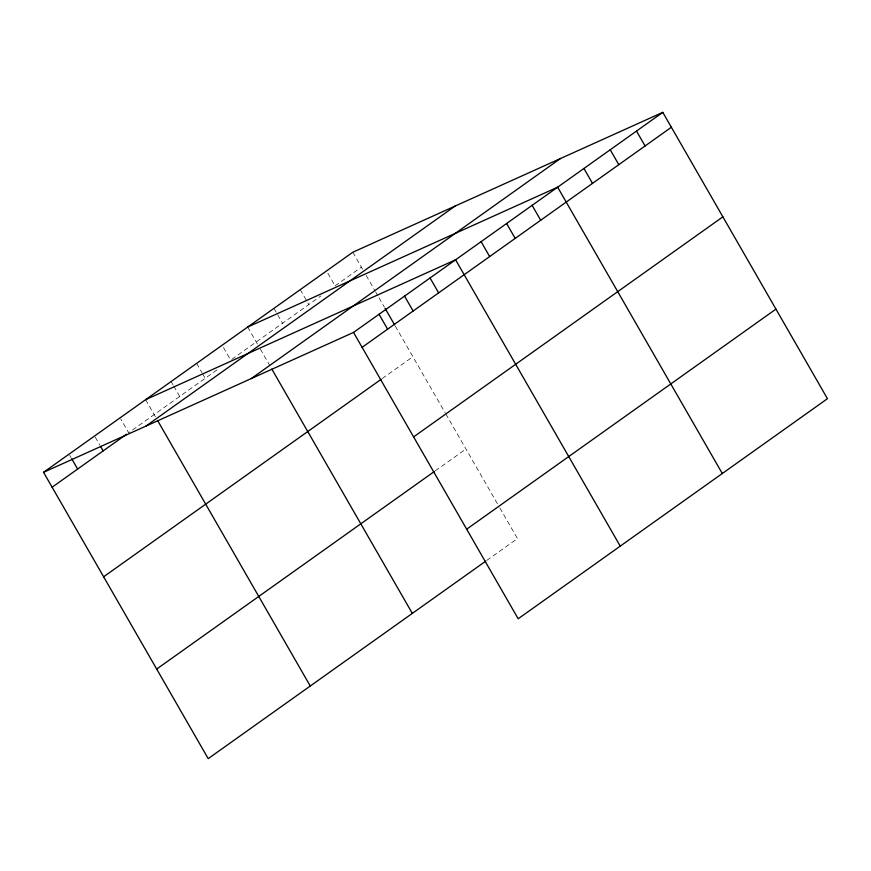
<?xml version="1.0" encoding="UTF-8"?>
<svg xmlns="http://www.w3.org/2000/svg" width="871" height="871" viewBox="0 0 871 871"><rect width="100%" height="100%" fill="white"/><g stroke="black" fill="none" stroke-linecap="round" stroke-linejoin="round"><path stroke-width="0.65" stroke-dasharray="4.36 3.27" d="M216.901 369.957L128.668 432.745L120.753 418.984M231.795 359.364L320.866 295.977M335.106 285.84L361.4 267.136M382.227 378.537L412.898 356.707M435.304 470.819L465.974 449.001M486.802 560.401L517.472 538.572L498.495 505.572M352.82 252.231L362.75 269.498M366.136 275.388L374.944 290.707M375.63 291.894L378.341 296.608M379.016 297.784L384.438 307.213M395.282 326.07L445.146 412.789M445.821 413.954L497.82 504.396M327.855 273.233L334.442 284.697M300.245 289.64L308.813 304.556M273.962 308.356L282.531 323.261M247.669 327.06L257.598 344.317M260.309 349.031L269.792 365.537M223.477 347.507L230.064 358.972M196.639 363.37L201.92 372.538M202.573 373.692L205.208 378.275M171.13 381.531L173.1 384.971M173.764 386.114L179.698 396.436M145.609 399.68L155.539 416.948M95.244 437.144L99.86 445.168M69.724 455.293L71.041 457.591"/><path stroke-width="1.31" d="M43.55 472.311L352.82 252.231L662.798 112.359L827.45 398.689L518.18 618.769L353.528 332.428L43.55 472.311L208.202 758.641L485.713 561.174M52.118 487.216L126.545 434.259M145.838 426.148L455.119 206.068M251.229 378.591L560.51 158.511M353.528 332.428L662.798 112.359M362.096 347.333L671.367 127.264M103.627 576.787L381.139 379.321M413.605 436.904L722.876 216.835M156.693 669.07L434.204 471.603M466.671 529.198L775.941 309.118M247.669 327.06L557.647 187.178L722.299 473.519M145.609 399.68L455.587 259.808L620.239 546.139M636.505 131.064L645.084 145.969M610.223 149.768L618.791 164.673M583.929 168.473L592.509 183.378M532.127 205.338L540.695 220.243M506.617 223.488L515.186 238.393M481.097 241.648L489.665 256.553M430.067 277.958L438.636 292.863M404.558 296.118L413.126 311.023M385.113 308.388L394.607 324.894M379.037 314.268L387.606 329.173M271.828 369.075L412.321 613.402M157.575 420.475L310.261 686.021M100.513 446.311L103.148 450.895M71.705 458.734L77.639 469.055"/></g></svg>
